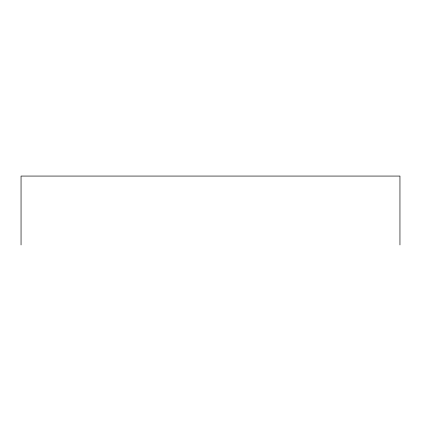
<?xml version="1.0" encoding="UTF-8"?>
<svg xmlns="http://www.w3.org/2000/svg" width="421" height="421" viewBox="0 0 421 421"><rect width="100%" height="100%" fill="white"/><g stroke="black" fill="none" stroke-linecap="round" stroke-linejoin="round"><path stroke-width="0.63" d="M399.95 244.933L399.95 176.067L21.05 176.067L21.05 244.933"/></g></svg>
